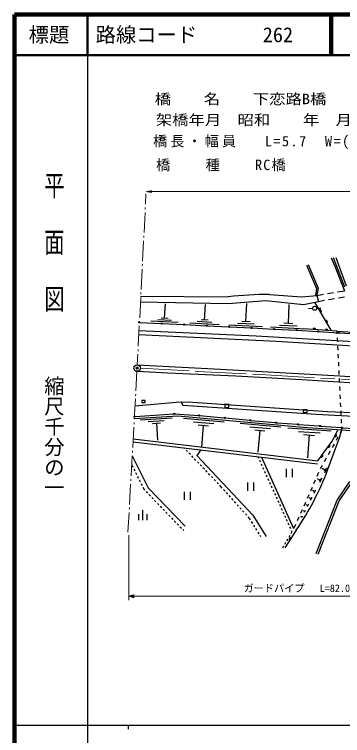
# Model space of a CAD drawing. Units: millimetres, scale not verified. Extents: x 40000 to 680000, y 20000 to 380000.
# Drawn here: x 40000 to 120798, y 202409 to 380000 of the extents above; entities that cross this region are included whole.
import ezdxf
from ezdxf.enums import TextEntityAlignment as Align

# ---------------------------------------------------------------- set-up
doc = ezdxf.new("R2010")
doc.units = ezdxf.units.MM
doc.header["$LTSCALE"] = 1000
doc.header["$PDMODE"] = 32
doc.header["$PDSIZE"] = 500
doc.linetypes.add('CHAIN', pattern=[18.5, 12, -1.5, 3.5, -1.5])
for name, color, linetype, lineweight in [('M-BGD', 7, 'Continuous', 25), ('M-BGD-HTXT', 7, 'Continuous', 13), ('M-BMK', 2, 'CHAIN', 13), ('M-BMK-SRVR', 3, 'Continuous', 25), ('M-STR-HTXT', 7, 'Continuous', 13), ('M-STR-STR1', 1, 'Continuous', 25), ('M-STR-STRD', 7, 'Continuous', 25), ('M-TTL', 2, 'Continuous', 140), ('M-TTL-BAND', 7, 'Continuous', 25), ('M-TTL-LINE', 7, 'Continuous', 50)]:
    doc.layers.add(name, color=color, linetype=linetype, lineweight=lineweight)
doc.layers.add('M-OTRS', color=6, linetype='Continuous')
doc.layers.add('M-TTL-TXT', color=7, linetype='Continuous')
doc.styles.add('@ＭＳ ゴシック', font='')
doc.styles.add('ＭＳ ゴシック', font='')
doc.styles.get('@ＭＳ ゴシック').set_extended_font_data('@MS Gothic')
doc.styles.get('ＭＳ ゴシック').set_extended_font_data('MS Gothic')

msp = doc.modelspace()

# ---------------------------------------------------------------- linework, layer by layer
at = {"layer": 'M-BGD'}
for p, q in [((117967, 320097), (118898, 317980)), ((118475, 320181), (121269, 312900)), ((119152, 320181), (121692, 313154)), ((111945, 318257), (114360, 312512)), ((112294, 318403), (114750, 312561)), ((118898, 317980), (120761, 313154)), ((114750, 312561), (114495, 310819)), ((120761, 313154), (121232, 311951)), ((102812, 311037), (110770, 310445)), ((110770, 310445), (114495, 310819)), ((114360, 312512), (114106, 310780)), ((114495, 310819), (116138, 311095)), ((114495, 310819), (114849, 309333)), ((117124, 311260), (118603, 311509)), ((119589, 311675), (121232, 311951)), ((70977, 309259), (92652, 308836)), ((71062, 310614), (92652, 310445)), ((92652, 308836), (101880, 309513)), ((101880, 309513), (111194, 308582)), ((111194, 308582), (114849, 309333)), ((118081, 302115), (113969, 309152)), ((114849, 309333), (116344, 309600)), ((117328, 309776), (118805, 310040)), ((119789, 310215), (121285, 310483)), ((76992, 305162), (77171, 308738)), ((86841, 304727), (87033, 308546)), ((97005, 304365), (97227, 308774)), ((107453, 303897), (107686, 308531)), ((113407, 307593), (112411, 307513)), ((114406, 307641), (115406, 307658)), ((70873, 304172), (76113, 303909)), ((80300, 304099), (73594, 304436)), ((78646, 304630), (75293, 304799)), ((77830, 305119), (76153, 305204)), ((76412, 303894), (81652, 303630)), ((90373, 303593), (83214, 303953)), ((88607, 304160), (85027, 304340)), ((87736, 304682), (85946, 304772)), ((99044, 303710), (94911, 303918)), ((98039, 304313), (95972, 304417)), ((108540, 303842), (106367, 303951)), ((81952, 303615), (87192, 303352)), ((87492, 303337), (92732, 303074)), ((101083, 303055), (92817, 303470)), ((93031, 303059), (98271, 302796)), ((98571, 302781), (103811, 302518)), ((111740, 302520), (103050, 302956)), ((104111, 302503), (109351, 302240)), ((109597, 303208), (105252, 303427)), ((109650, 302223), (114583, 301919)), ((119466, 302016), (111187, 302606)), ((114882, 301901), (119815, 301598)), ((120115, 301579), (125048, 301276)), ((71397, 284907), (71394, 284454)), ((71394, 284454), (72181, 284447)), ((72185, 284900), (71397, 284907)), ((72181, 284447), (72185, 284900)), ((91821, 283991), (91769, 283237)), ((91769, 283237), (92833, 283164)), ((92885, 283918), (91821, 283991)), ((92833, 283164), (92885, 283918)), ((111125, 282663), (111082, 282026)), ((112103, 282596), (111125, 282663)), ((112059, 281959), (112103, 282596)), ((69520, 280477), (80206, 281150)), ((69698, 280997), (79209, 281648)), ((70945, 280166), (78831, 280663)), ((79509, 281648), (85305, 281245)), ((80206, 281150), (111109, 278356)), ((85604, 281221), (91627, 280656)), ((91926, 280628), (97949, 280063)), ((111082, 282026), (112059, 281959)), ((72950, 279764), (76893, 280013)), ((73968, 279301), (75940, 279425)), ((74954, 279363), (75219, 275157)), ((81612, 280585), (91649, 279678)), ((84061, 279689), (89079, 279235)), ((85255, 278906), (87764, 278680)), ((95544, 279362), (105580, 278454)), ((98248, 280035), (104271, 279471)), ((104570, 279445), (109672, 279062)), ((109972, 279039), (115074, 278655)), ((86510, 278793), (86026, 273440)), ((97993, 278466), (103011, 278012)), ((99187, 277683), (101696, 277456)), ((100441, 277570), (99957, 272217)), ((107326, 278221), (117949, 277475)), ((109932, 277326), (115243, 276953)), ((111109, 278356), (120645, 277686)), ((115373, 278633), (120476, 278249)), ((118275, 274949), (119749, 277749)), ((120084, 275985), (120645, 277686)), ((120645, 277686), (120158, 276813)), ((120775, 278226), (125878, 277842)), ((69240, 275472), (114731, 270055)), ((111210, 276525), (113866, 276338)), ((112538, 276431), (112140, 270766)), ((117120, 267773), (120084, 275985)), ((119671, 275940), (119183, 275066)), ((69200, 274753), (114646, 269341)), ((114731, 270055), (118275, 274949)), ((118696, 274193), (118209, 273320)), ((81934, 273071), (81754, 273258)), ((82625, 272348), (82279, 272710)), ((83316, 271626), (82970, 271987)), ((85882, 272767), (84874, 271368)), ((117722, 272446), (117235, 271573)), ((69005, 271269), (72912, 263424)), ((84007, 270903), (83661, 271264)), ((84698, 270180), (84352, 270541)), ((84874, 271368), (98663, 256650)), ((99951, 271091), (100123, 270710)), ((100329, 270254), (100536, 269799)), ((100868, 270982), (108738, 253379)), ((116748, 270700), (116261, 269826)), ((68881, 269060), (69163, 268498)), ((85389, 269457), (85044, 269819)), ((86080, 268735), (85735, 269096)), ((86771, 268012), (86426, 268373)), ((100742, 269343), (100948, 268887)), ((101154, 268432), (101360, 267976)), ((115375, 268239), (115301, 268072)), ((115774, 268953), (115375, 268239)), ((116966, 268349), (116309, 267064)), ((69387, 268050), (69611, 267603)), ((69835, 267156), (70058, 266709)), ((87463, 267289), (87117, 267650)), ((88154, 266566), (87808, 266928)), ((101566, 267521), (101772, 267065)), ((101978, 266609), (102184, 266154)), ((106916, 268065), (106916, 266065)), ((108416, 268065), (108416, 266065)), ((114896, 267158), (114490, 266244)), ((116466, 267794), (115781, 268145)), ((116630, 268116), (116302, 267473)), ((70282, 266262), (70506, 265815)), ((70730, 265368), (70954, 264921)), ((88845, 265844), (88499, 266205)), ((89536, 265121), (89190, 265482)), ((90227, 264398), (89881, 264760)), ((97351, 264703), (97351, 262703)), ((98851, 264703), (98851, 262703)), ((102390, 265698), (102596, 265243)), ((102802, 264787), (103008, 264332)), ((114084, 265330), (113678, 264416)), ((115234, 265323), (114650, 265622)), ((115374, 265597), (115094, 265049)), ((115660, 265796), (115100, 264701)), ((119491, 260407), (122624, 264979)), ((119921, 260179), (123049, 264744)), ((71177, 264474), (71401, 264026)), ((71625, 263579), (71907, 263016)), ((71907, 263016), (72081, 262836)), ((72912, 263424), (82017, 253948)), ((90752, 263849), (90573, 264037)), ((91183, 263368), (90752, 263849)), ((91851, 262623), (91517, 262996)), ((103214, 263876), (103420, 263420)), ((103626, 262965), (103832, 262509)), ((113272, 263502), (112867, 262588)), ((114159, 262861), (113718, 261999)), ((72428, 262476), (72775, 262116)), ((73122, 261756), (73469, 261396)), ((81808, 262461), (81808, 260461)), ((83308, 262461), (83308, 260461)), ((92518, 261879), (92185, 262251)), ((93186, 261134), (92852, 261506)), ((104038, 262054), (104244, 261598)), ((104450, 261142), (104656, 260687)), ((112461, 261674), (112055, 260760)), ((113823, 262488), (113364, 262724)), ((113933, 262704), (113713, 262273)), ((119921, 260179), (120637, 261224)), ((73816, 261036), (74163, 260676)), ((74510, 260316), (74857, 259956)), ((75204, 259596), (75551, 259236)), ((93853, 260389), (93520, 260762)), ((94521, 259645), (94187, 260017)), ((104862, 260231), (105068, 259776)), ((105274, 259320), (105480, 258865)), ((111649, 259846), (111244, 258932)), ((112369, 259363), (112071, 258778)), ((112946, 260727), (112564, 260922)), ((113038, 260906), (112855, 260547)), ((113225, 261036), (112859, 260319)), ((114326, 247283), (119491, 260407)), ((114776, 247106), (119921, 260179)), ((71573, 257928), (71573, 255428)), ((75898, 258876), (76245, 258516)), ((76592, 258156), (76939, 257797)), ((95188, 258900), (94854, 259272)), ((95856, 258155), (95522, 258528)), ((96523, 257411), (96189, 257783)), ((105686, 258409), (105892, 257953)), ((110838, 258018), (110432, 257104)), ((111466, 257596), (111157, 257754)), ((111584, 257827), (111347, 257365)), ((112220, 259070), (111830, 259270)), ((70573, 256928), (70573, 255428)), ((72573, 256928), (72573, 255428)), ((77286, 257437), (77633, 257077)), ((77980, 256717), (78327, 256357)), ((78674, 255997), (79021, 255637)), ((97191, 256666), (96857, 257038)), ((97956, 255812), (97524, 256294)), ((98142, 255512), (97956, 255812)), ((98663, 256650), (101951, 251402)), ((106098, 257498), (106304, 257042)), ((106510, 256587), (106716, 256131)), ((110026, 256190), (109621, 255276)), ((110774, 256243), (110540, 256363)), ((110863, 256418), (110684, 256068)), ((79368, 255277), (79715, 254917)), ((80062, 254557), (80409, 254197)), ((98669, 254663), (98406, 255088)), ((99197, 253813), (98933, 254238)), ((106922, 255675), (107128, 255220)), ((107334, 254764), (107540, 254309)), ((109215, 254363), (108809, 253449)), ((80756, 253837), (81103, 253477)), ((81450, 253117), (81624, 252937)), ((99724, 252964), (99461, 253388)), ((100252, 252114), (99988, 252539)), ((109407, 253007), (106555, 248604)), ((107746, 253853), (107952, 253397)), ((108331, 252560), (108044, 252075)), ((108158, 252942), (108331, 252560)), ((108335, 252568), (108331, 252560)), ((100701, 251389), (100515, 251689)), ((107280, 250784), (107026, 250354)), ((107789, 251645), (107535, 251215)), ((106262, 249063), (105976, 248578)), ((106771, 249923), (106517, 249493))]:
    msp.add_line(p, q, dxfattribs=at)
for centre, radius in [((113906, 307633), 500), ((70723, 304179), 150), ((70723, 304179), 120), ((70723, 304179), 100), ((70723, 304179), 100), ((70723, 304179), 100), ((70723, 304179), 100), ((76263, 303901), 150), ((76263, 303901), 120), ((76263, 303901), 100), ((76263, 303901), 100), ((76263, 303901), 100), ((76263, 303901), 100), ((81802, 303623), 150), ((81802, 303623), 120), ((81802, 303623), 100), ((81802, 303623), 100), ((81802, 303623), 100), ((81802, 303623), 100), ((87342, 303345), 150), ((87342, 303345), 120), ((87342, 303345), 100), ((87342, 303345), 100), ((87342, 303345), 100), ((87342, 303345), 100), ((92881, 303067), 150), ((92881, 303067), 120), ((92881, 303067), 100), ((92881, 303067), 100), ((92881, 303067), 100), ((92881, 303067), 100), ((98421, 302788), 150), ((98421, 302788), 120), ((98421, 302788), 100), ((98421, 302788), 100), ((98421, 302788), 100), ((98421, 302788), 100), ((103961, 302510), 150), ((103961, 302510), 120), ((103961, 302510), 100), ((103961, 302510), 100), ((103961, 302510), 100), ((103961, 302510), 100), ((109500, 302232), 150), ((109500, 302232), 120), ((109500, 302232), 100), ((109500, 302232), 100), ((109500, 302232), 100), ((109500, 302232), 100), ((114733, 301910), 150), ((114733, 301910), 120), ((114733, 301910), 100), ((114733, 301910), 100), ((114733, 301910), 100), ((114733, 301910), 100), ((119965, 301589), 150), ((119965, 301589), 120), ((119965, 301589), 100), ((119965, 301589), 100), ((119965, 301589), 100), ((119965, 301589), 100), ((69549, 280987), 150), ((69549, 280987), 120), ((69549, 280987), 100), ((69549, 280987), 100), ((69549, 280987), 100), ((69549, 280987), 100), ((79359, 281658), 150), ((79359, 281658), 120), ((79359, 281658), 100), ((79359, 281658), 100), ((79359, 281658), 100), ((79359, 281658), 100), ((85455, 281235), 150), ((85455, 281235), 120), ((85455, 281235), 100), ((85455, 281235), 100), ((85455, 281235), 100), ((85455, 281235), 100), ((91777, 280642), 150), ((91777, 280642), 120), ((91777, 280642), 100), ((91777, 280642), 100), ((91777, 280642), 100), ((91777, 280642), 100), ((98099, 280049), 150), ((98099, 280049), 120), ((98099, 280049), 100), ((98099, 280049), 100), ((98099, 280049), 100), ((98099, 280049), 100), ((104420, 279457), 150), ((104420, 279457), 120), ((104420, 279457), 100), ((104420, 279457), 100), ((104420, 279457), 100), ((104420, 279457), 100), ((109822, 279050), 150), ((109822, 279050), 120), ((109822, 279050), 100), ((109822, 279050), 100), ((109822, 279050), 100), ((109822, 279050), 100), ((115224, 278644), 150), ((115224, 278644), 120), ((115224, 278644), 100), ((115224, 278644), 100), ((115224, 278644), 100), ((115224, 278644), 100), ((120626, 278237), 150), ((120626, 278237), 120), ((120626, 278237), 100), ((120626, 278237), 100), ((120626, 278237), 100), ((120626, 278237), 100)]:
    msp.add_circle(centre, radius, dxfattribs=at)
for centre, radius, start, end in [((103041, 219731), 91307, 90.14366, 96.53328), ((115221, 306901), 354, 309.09751, 111.50269), ((115221, 306901), 283, 311.32155, 109.27865), ((115221, 306901), 212, 315.06788, 105.53232), ((115221, 306901), 142, 322.77961, 97.82059), ((115221, 306901), 100, 333.09727, 87.50293), ((115221, 306901), 100, 333.09727, 87.50293), ((116735, 304311), 354, 309.09751, 111.50269), ((116735, 304311), 283, 311.32155, 109.27865), ((116735, 304311), 212, 315.06788, 105.53232), ((116735, 304311), 142, 322.77961, 97.82059), ((116735, 304311), 100, 333.09727, 87.50293), ((116735, 304311), 100, 333.09727, 87.50293), ((113826, 302363), 354, 4.72471, 167.12989), ((113826, 302363), 283, 6.94875, 164.90585), ((113826, 302363), 212, 10.69508, 161.15952), ((113826, 302363), 142, 18.40681, 153.44779), ((113826, 302363), 100, 28.72447, 143.13013), ((113826, 302363), 100, 28.72447, 143.13013), ((116819, 302150), 354, 4.72471, 167.12989), ((116819, 302150), 283, 6.94875, 164.90585), ((116819, 302150), 212, 10.69508, 161.15952), ((116819, 302150), 142, 18.40681, 153.44779), ((116819, 302150), 100, 28.72447, 143.13013), ((116819, 302150), 100, 28.72447, 143.13013), ((118964, 276374), 354, 251.02562, 53.4308), ((118964, 276374), 283, 253.24966, 51.20676), ((118964, 276374), 212, 256.99599, 47.46044), ((118964, 276374), 142, 264.70772, 39.74871), ((118964, 276374), 100, 275.02538, 29.43105), ((118964, 276374), 100, 275.02538, 29.43105), ((117339, 273748), 354, 242.89153, 45.29671), ((117339, 273748), 283, 245.11557, 43.07267), ((117339, 273748), 212, 248.8619, 39.32635), ((117339, 273748), 142, 256.57363, 31.61462), ((117339, 273748), 100, 266.89129, 21.29695), ((117339, 273748), 100, 266.89129, 21.29695), ((115579, 271319), 354, 242.89153, 45.29671), ((115579, 271319), 283, 245.11557, 43.07267), ((115579, 271319), 212, 248.8619, 39.32635), ((115579, 271319), 142, 256.57363, 31.61462), ((115579, 271319), 100, 266.89129, 21.29695), ((115579, 271319), 100, 266.89129, 21.29695), ((49510, 293693), 72409, 325.81275, 339.02428), ((108027, 250776), 354, 65.86917, 228.27434), ((108027, 250776), 283, 68.09321, 226.05031), ((108027, 250776), 212, 71.83953, 222.30398), ((108027, 250776), 142, 79.55126, 214.59225), ((108027, 250776), 100, 89.86892, 204.27459), ((108027, 250776), 100, 89.86892, 204.27459)]:
    msp.add_arc(centre, radius, start, end, dxfattribs=at)
at = {"layer": 'M-BGD-HTXT'}
for p, q in [((72263, 333255), (72393, 335836)), ((72202, 332057), (72222, 332456)), ((71908, 326264), (72161, 331258)), ((71847, 325066), (71867, 325465)), ((71553, 319273), (71806, 324267)), ((71492, 318075), (71513, 318474)), ((71198, 312282), (71452, 317276)), ((71138, 311084), (71158, 311483)), ((70844, 305291), (71097, 310285)), ((70783, 304093), (70803, 304492)), ((70489, 298300), (70742, 303294)), ((70428, 297102), (70449, 297501)), ((70257, 293722), (70388, 296303)), ((69902, 287304), (70172, 292124)), ((69835, 286106), (69857, 286506)), ((69511, 280315), (69790, 285308)), ((69444, 279117), (69466, 279517)), ((69120, 273326), (69399, 278318)), ((69053, 272128), (69075, 272527)), ((68729, 266337), (69008, 271329)), ((68662, 265139), (68684, 265538)), ((68338, 259348), (68617, 264340)), ((68271, 258150), (68294, 258549)), ((67957, 252531), (68226, 257351))]:
    msp.add_line(p, q, dxfattribs=at)
at = {"layer": 'M-BMK'}
for p, q in [((71016, 292906), (85116, 292072)), ((85116, 292072), (101880, 291225)), ((101880, 291225), (168852, 287331))]:
    msp.add_line(p, q, dxfattribs=at)
at = {"layer": 'M-BMK-SRVR'}
msp.add_circle((70216, 292923), 800, dxfattribs=at)
at = {"layer": 'M-OTRS'}
msp.add_point((70216, 292923), dxfattribs=at)
at = {"layer": 'M-STR-HTXT'}
for p, q in [((72511, 336374), (73761, 336582)), ((72511, 336374), (73761, 336166)), ((72511, 336374), (73761, 336374)), ((73761, 336416), (72761, 336416)), ((73761, 336332), (72761, 336332)), ((73011, 336457), (73761, 336457)), ((73011, 336291), (73761, 336291)), ((73761, 336499), (73261, 336499)), ((73761, 336249), (73261, 336249)), ((73511, 336541), (73761, 336541)), ((73511, 336207), (73761, 336207)), ((73761, 336166), (73761, 336582)), ((73761, 336374), (312269, 336374)), ((68191, 251725), (68191, 235725)), ((68191, 236725), (69441, 237100)), ((68191, 236725), (69441, 236350)), ((68191, 236725), (69441, 236725)), ((69441, 236800), (68441, 236800)), ((69441, 236650), (68441, 236650)), ((68691, 236875), (69441, 236875)), ((68691, 236575), (69441, 236575)), ((69441, 236950), (68941, 236950)), ((69441, 236500), (68941, 236500)), ((69191, 237025), (69441, 237025)), ((69191, 236425), (69441, 236425)), ((69441, 236350), (69441, 237100)), ((69441, 236725), (149617, 236725))]:
    msp.add_line(p, q, dxfattribs=at)
at = {"layer": 'M-STR-STR1'}
for p, q in [((119499, 301338), (119466, 302016)), ((119466, 302016), (124755, 301640)), ((119595, 299340), (119547, 300339)), ((119692, 297342), (119644, 298341)), ((119789, 295345), (119741, 296344)), ((119886, 293347), (119837, 294346)), ((119983, 291349), (119934, 292348)), ((120079, 289352), (120031, 290351)), ((120176, 287354), (120128, 288353)), ((120273, 285357), (120225, 286355)), ((120370, 283359), (120322, 284358)), ((120467, 281361), (120418, 282360)), ((120564, 279364), (120515, 280362)), ((120645, 277686), (120612, 278365)), ((120645, 277686), (125704, 277326))]:
    msp.add_line(p, q, dxfattribs=at)
at = {"layer": 'M-STR-STRD'}
for p, q in [((70638, 302147), (99510, 300877)), ((70554, 301216), (104505, 299577)), ((99510, 300877), (190611, 295374)), ((104505, 299577), (124825, 298337)), ((70256, 293700), (90704, 292665)), ((70176, 292128), (77750, 291733)), ((77750, 291733), (94514, 290971)), ((90704, 292665), (120084, 290971)), ((94514, 290971), (110770, 290125)), ((110770, 290125), (132360, 288685)), ((120084, 290971), (143960, 289363)), ((69744, 283624), (79802, 284544)), ((79802, 284544), (82661, 284621)), ((81478, 283663), (81145, 284580)), ((82661, 284621), (117120, 282251)), ((114260, 281445), (81478, 283663)), ((134403, 280354), (114260, 281445)), ((117120, 282251), (126688, 281827))]:
    msp.add_line(p, q, dxfattribs=at)
at = {"layer": 'M-TTL'}
for p, q in [((40000, 380000), (40000, 20000)), ((680000, 380000), (40000, 380000))]:
    msp.add_line(p, q, dxfattribs=at)
at = {"layer": 'M-TTL-BAND'}
for p, q in [((58000, 370000), (58000, 20000)), ((40000, 205000), (579000, 205000)), ((68000, 205000), (68000, 204000))]:
    msp.add_line(p, q, dxfattribs=at)
at = {"layer": 'M-TTL-LINE'}
for p, q in [((58000, 380000), (58000, 370000)), ((117750, 380000), (117750, 370000)), ((118250, 380000), (118250, 370000)), ((40000, 370000), (680000, 370000))]:
    msp.add_line(p, q, dxfattribs=at)

# ---------------------------------------------------------------- texts
at = {"layer": 'M-STR-HTXT', "style": 'ＭＳ ゴシック', "width": 1.15}
for s, p in [('橋\u3000\u3000名\u3000\u3000下恋路B橋', (95684, 357126)), ('架橋年月\u3000昭和\u3000\u3000年\u3000月', (98972, 351979))]:
    msp.add_text(s, height=2566, dxfattribs=at).set_placement(p, align=Align.BOTTOM_CENTER)
at = {"layer": 'M-STR-HTXT', "style": 'ＭＳ ゴシック'}
msp.add_text('ガードパイプ   L=82.0', height=1833, dxfattribs=at).set_placement((109529, 237225), align=Align.BOTTOM_CENTER)
at = {"layer": 'M-STR-HTXT', "char_height": 2566, "attachment_point": 8, "style": 'ＭＳ ゴシック'}
for s, insert in [('\\T1.21;橋長・幅員\u3000\\~L=5.7\u3000W=(22.6)', (103741, 346839)), ('\\T1.16;橋\u3000\u3000種\u3000\u3000RC橋', (91116, 341382))]:
    msp.add_mtext(s, dxfattribs=dict(at, insert=insert))
at = {"layer": 'M-TTL-BAND', "style": '@ＭＳ ゴシック', "width": 1.4}
msp.add_text('平  面  図', height=3666, rotation=270, dxfattribs=at).set_placement((49777, 306475), align=Align.MIDDLE_RIGHT)
at = {"layer": 'M-TTL-BAND', "style": '@ＭＳ ゴシック'}
msp.add_text('縮尺千分の一', height=3666, rotation=270, dxfattribs=at).set_placement((49777, 261030), align=Align.MIDDLE_RIGHT)
at = {"layer": 'M-TTL-TXT', "style": 'ＭＳ ゴシック'}
msp.add_text('標題', height=3666, dxfattribs=at).set_placement((48500, 375000), align=Align.MIDDLE_CENTER)
for s, p in [('路線コード', (60000, 375000)), ('262', (101142, 375000))]:
    msp.add_text(s, height=3666, dxfattribs=at).set_placement(p, align=Align.MIDDLE_LEFT)

doc.saveas('drawing.dxf')
